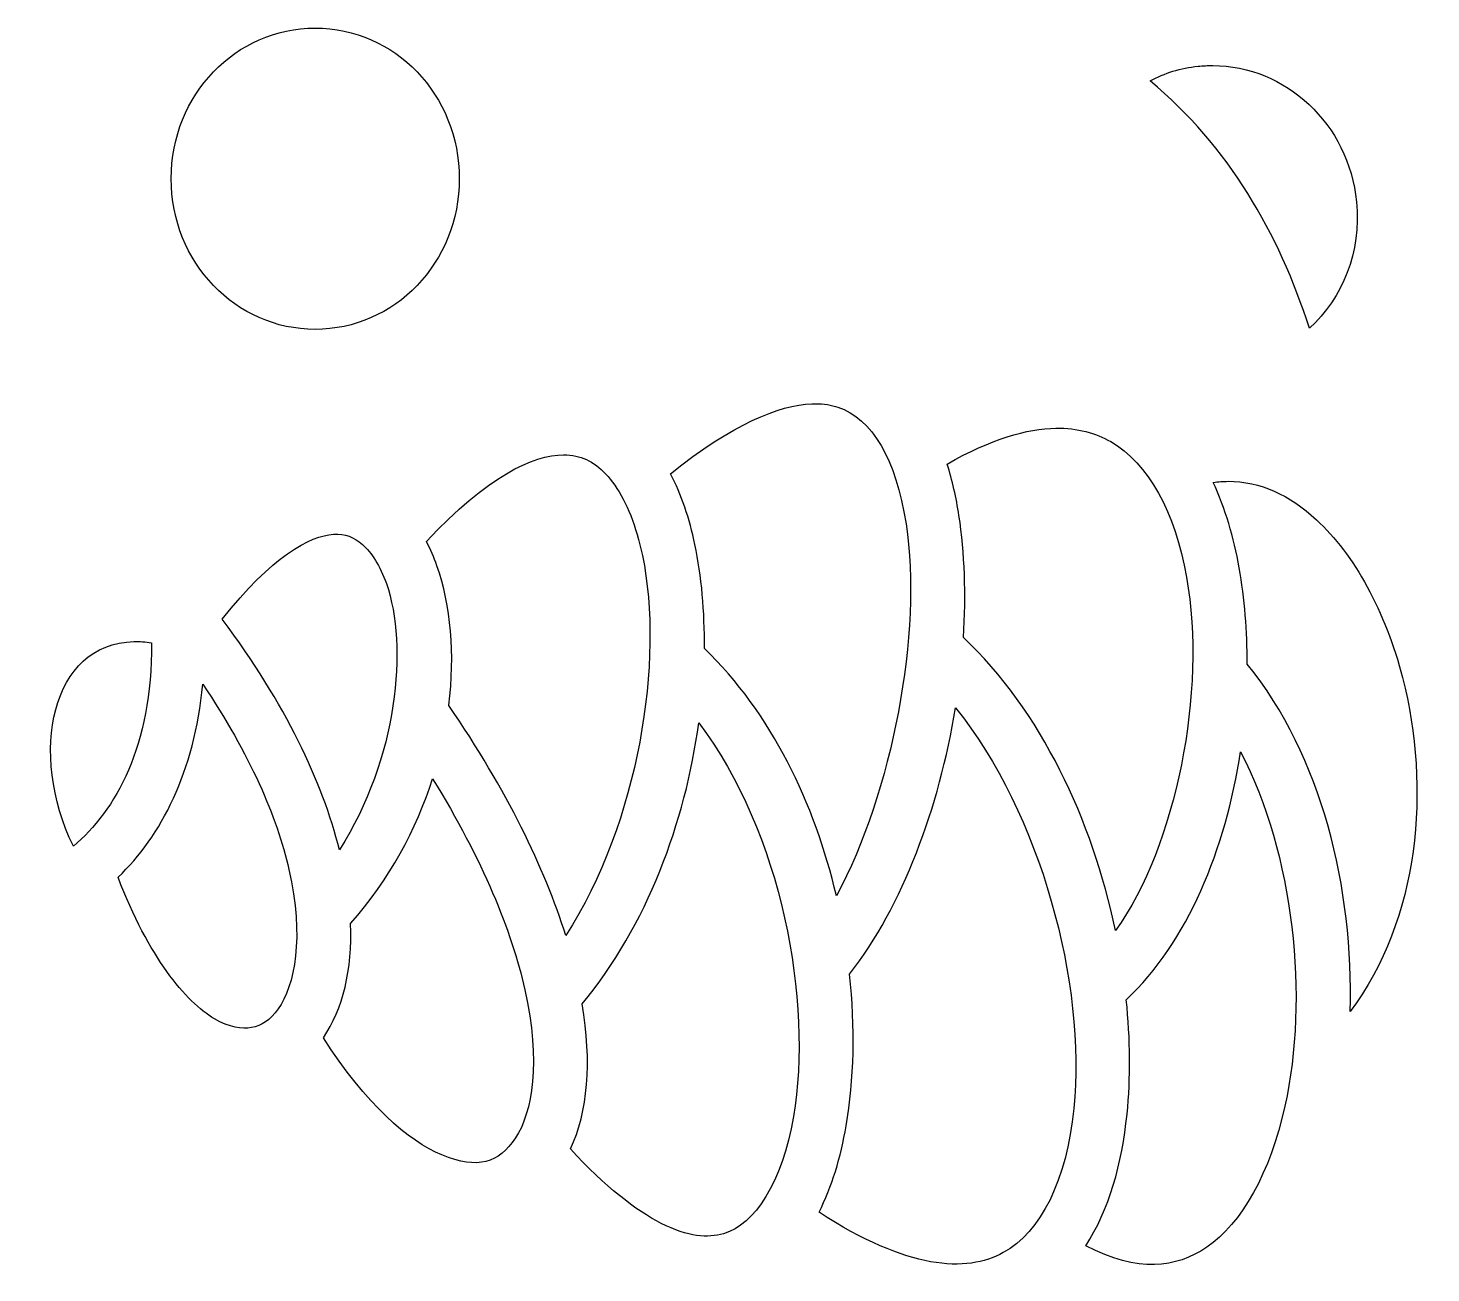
# Model space of a CAD drawing. Header units: centimetres. Extents: x -10.5 to 10.2, y -9 to 9.3.
import ezdxf

# ---------------------------------------------------------------- set-up
doc = ezdxf.new("R2010")
doc.units = ezdxf.units.CM
doc.header["$MEASUREMENT"] = 0
doc.layers.add('Layer 1', color=7, linetype='Continuous')

msp = doc.modelspace()

# ---------------------------------------------------------------- linework, layer by layer
at = {"layer": 'Layer 1'}
for points, knots in [([(-6.23428, 9.34548), (-7.40107, 9.34548), (-8.35322, 8.36634), (-8.35322, 7.1304), (-8.35322, 7.1304), (-8.35322, 5.89433), (-7.40107, 4.91388), (-6.23428, 4.91388), (-6.23428, 4.91388), (-5.06741, 4.91388), (-4.11534, 5.89437), (-4.11534, 7.1304), (-4.11534, 7.1304), (-4.11534, 8.36643), (-5.06741, 9.34548), (-6.23428, 9.34548)], [0, 0, 0, 0, 0.2, 0.2, 0.2, 0.2, 0.4, 0.4, 0.4, 0.4, 0.6, 0.6, 0.6, 0.6, 1, 1, 1, 1]), ([(6.96699, 8.79464), (6.89552, 8.79506), (6.82332, 8.79135), (6.75084, 8.7841), (6.75084, 8.7841), (6.49193, 8.75838), (6.25967, 8.68142), (6.04453, 8.56934), (6.04453, 8.56934), (7.20558, 7.60175), (7.93425, 6.33106), (8.38882, 4.931), (8.38882, 4.931), (8.87443, 5.37743), (9.15459, 6.04613), (9.08063, 6.78901), (9.08063, 6.78901), (8.96593, 7.94087), (8.03824, 8.78828), (6.96696, 8.79465), (6.96696, 8.79465), (6.96696, 8.79465), (6.96699, 8.79464), (6.96699, 8.79464)], [0, 0, 0, 0, 0.14285714, 0.14285714, 0.14285714, 0.14285714, 0.28571429, 0.28571429, 0.28571429, 0.28571429, 0.42857143, 0.42857143, 0.42857143, 0.42857143, 0.57142857, 0.57142857, 0.57142857, 0.57142857, 0.71428571, 0.71428571, 0.71428571, 0.71428571, 1, 1, 1, 1]), ([(1.12399, 3.82016), (1.10628, 3.82016), (1.08827, 3.81953), (1.07001, 3.81889), (1.07001, 3.81889), (0.58748, 3.80008), (-0.09855, 3.52359), (-1.00942, 2.78965), (-1.00942, 2.78965), (-0.84699, 2.48309), (-0.73027, 2.13128), (-0.64973, 1.74865), (-0.64973, 1.74865), (-0.55148, 1.28193), (-0.50509, 0.7647), (-0.51133, 0.22259), (-0.51133, 0.22259), (0.47738, -0.73138), (1.11172, -2.05899), (1.43105, -3.41832), (1.43105, -3.41832), (2.24961, -1.90162), (2.70098, 0.45902), (2.45489, 2.05563), (2.45489, 2.05563), (2.3089, 3.00306), (1.95406, 3.60572), (1.4534, 3.77001), (1.4534, 3.77001), (1.35759, 3.80147), (1.24804, 3.81989), (1.12398, 3.82011), (1.12398, 3.82011), (1.12398, 3.82011), (1.12399, 3.82016), (1.12399, 3.82016)], [0, 0, 0, 0, 0.1, 0.1, 0.1, 0.1, 0.2, 0.2, 0.2, 0.2, 0.3, 0.3, 0.3, 0.3, 0.4, 0.4, 0.4, 0.4, 0.5, 0.5, 0.5, 0.5, 0.6, 0.6, 0.6, 0.6, 0.7, 0.7, 0.7, 0.7, 0.8, 0.8, 0.8, 0.8, 1, 1, 1, 1]), ([(4.66083, 3.46047), (4.2324, 3.45423), (3.70838, 3.30175), (3.05984, 2.93337), (3.05984, 2.93337), (3.13616, 2.69356), (3.19326, 2.43832), (3.23378, 2.17561), (3.23378, 2.17561), (3.31925, 1.62081), (3.33903, 1.01093), (3.29965, 0.38347), (3.29965, 0.38347), (4.43852, -0.69181), (5.19637, -2.30516), (5.53721, -3.92947), (5.53721, -3.92947), (6.42738, -2.6813), (6.88068, -0.41026), (6.58087, 1.269), (6.58087, 1.269), (6.41051, 2.22318), (6.01751, 2.9491), (5.46603, 3.2627), (5.46603, 3.2627), (5.24199, 3.39017), (4.97751, 3.46498), (4.66087, 3.46047), (4.66087, 3.46047), (4.66087, 3.46047), (4.66083, 3.46047), (4.66083, 3.46047)], [0, 0, 0, 0, 0.11111111, 0.11111111, 0.11111111, 0.11111111, 0.22222222, 0.22222222, 0.22222222, 0.22222222, 0.33333333, 0.33333333, 0.33333333, 0.33333333, 0.44444444, 0.44444444, 0.44444444, 0.44444444, 0.55555556, 0.55555556, 0.55555556, 0.55555556, 0.66666667, 0.66666667, 0.66666667, 0.66666667, 0.77777778, 0.77777778, 0.77777778, 0.77777778, 1, 1, 1, 1]), ([(-2.58152, 3.06903), (-3.02525, 3.06924), (-3.70593, 2.75412), (-4.59896, 1.79218), (-4.59896, 1.79218), (-4.54009, 1.67989), (-4.48856, 1.56097), (-4.44475, 1.43637), (-4.44475, 1.43637), (-4.24024, 0.85496), (-4.17593, 0.13878), (-4.2695, -0.61535), (-4.2695, -0.61535), (-4.26929, -0.61565), (-4.26971, -0.61636), (-4.2695, -0.61662), (-4.2695, -0.61662), (-3.41391, -1.8688), (-2.86096, -3.00805), (-2.54989, -4.00326), (-2.54989, -4.00326), (-1.47393, -2.33775), (-1.10083, 0.06152), (-1.4219, 1.58661), (-1.4219, 1.58661), (-1.51277, 2.01866), (-1.65678, 2.37599), (-1.82903, 2.62238), (-1.82903, 2.62238), (-2.00133, 2.86873), (-2.18569, 3.00134), (-2.40357, 3.05064), (-2.40357, 3.05064), (-2.45805, 3.06295), (-2.517, 3.06907), (-2.58152, 3.06907), (-2.58152, 3.06907), (-2.58152, 3.06907), (-2.58152, 3.06903), (-2.58152, 3.06903)], [0, 0, 0, 0, 0.09090909, 0.09090909, 0.09090909, 0.09090909, 0.18181818, 0.18181818, 0.18181818, 0.18181818, 0.27272727, 0.27272727, 0.27272727, 0.27272727, 0.36363636, 0.36363636, 0.36363636, 0.36363636, 0.45454545, 0.45454545, 0.45454545, 0.45454545, 0.54545455, 0.54545455, 0.54545455, 0.54545455, 0.63636364, 0.63636364, 0.63636364, 0.63636364, 0.72727273, 0.72727273, 0.72727273, 0.72727273, 0.81818182, 0.81818182, 0.81818182, 0.81818182, 1, 1, 1, 1]), ([(7.1909, 2.67897), (7.11955, 2.67863), (7.04736, 2.67298), (6.97352, 2.6632), (6.97352, 2.6632), (7.15113, 2.28166), (7.27578, 1.85484), (7.35569, 1.40744), (7.35569, 1.40744), (7.43636, 0.95565), (7.47494, 0.47679), (7.47292, -0.0105), (7.47292, -0.0105), (8.57047, -1.35777), (9.04216, -3.31478), (8.98705, -5.1181), (8.98705, -5.1181), (10.00764, -3.76645), (10.17577, -1.83047), (9.75788, -0.20815), (9.75788, -0.20815), (9.5077, 0.7634), (9.04727, 1.60604), (8.49158, 2.1137), (8.49158, 2.1137), (8.09216, 2.47858), (7.6672, 2.68158), (7.19095, 2.679), (7.19095, 2.679), (7.19095, 2.679), (7.1909, 2.67897), (7.1909, 2.67897)], [0, 0, 0, 0, 0.11111111, 0.11111111, 0.11111111, 0.11111111, 0.22222222, 0.22222222, 0.22222222, 0.22222222, 0.33333333, 0.33333333, 0.33333333, 0.33333333, 0.44444444, 0.44444444, 0.44444444, 0.44444444, 0.55555556, 0.55555556, 0.55555556, 0.55555556, 0.66666667, 0.66666667, 0.66666667, 0.66666667, 0.77777778, 0.77777778, 0.77777778, 0.77777778, 1, 1, 1, 1]), ([(-5.96677, 1.90022), (-6.30066, 1.88335), (-6.88709, 1.56498), (-7.60204, 0.65099), (-7.60204, 0.65099), (-6.66899, -0.59507), (-6.12772, -1.74626), (-5.87977, -2.73957), (-5.87977, -2.73957), (-5.01921, -1.40171), (-4.86732, 0.26258), (-5.18796, 1.17421), (-5.18796, 1.17421), (-5.28073, 1.43797), (-5.40698, 1.63308), (-5.5372, 1.74744), (-5.5372, 1.74744), (-5.6675, 1.86172), (-5.79181, 1.90911), (-5.96681, 1.9003), (-5.96681, 1.9003), (-5.96681, 1.9003), (-5.96677, 1.90022), (-5.96677, 1.90022)], [0, 0, 0, 0, 0.14285714, 0.14285714, 0.14285714, 0.14285714, 0.28571429, 0.28571429, 0.28571429, 0.28571429, 0.42857143, 0.42857143, 0.42857143, 0.42857143, 0.57142857, 0.57142857, 0.57142857, 0.57142857, 0.71428571, 0.71428571, 0.71428571, 0.71428571, 1, 1, 1, 1]), ([(-8.90141, 0.32288), (-10.11627, 0.29589), (-10.45838, -1.31518), (-9.79221, -2.68947), (-9.79221, -2.68947), (-9.16952, -2.15782), (-8.63415, -1.23248), (-8.64178, 0.30572), (-8.64178, 0.30572), (-8.73227, 0.31909), (-8.81889, 0.3247), (-8.90137, 0.32284), (-8.90137, 0.32284), (-8.90137, 0.32284), (-8.90141, 0.32288), (-8.90141, 0.32288)], [0, 0, 0, 0, 0.2, 0.2, 0.2, 0.2, 0.4, 0.4, 0.4, 0.4, 0.6, 0.6, 0.6, 0.6, 1, 1, 1, 1]), ([(-7.88937, -0.30568), (-8.00955, -1.60011), (-8.50325, -2.53721), (-9.13459, -3.14544), (-9.13459, -3.14544), (-8.68592, -4.31771), (-8.1412, -4.97587), (-7.71804, -5.22483), (-7.71804, -5.22483), (-7.49231, -5.35766), (-7.31323, -5.38233), (-7.16986, -5.3553), (-7.16986, -5.3553), (-7.02657, -5.32831), (-6.89977, -5.24988), (-6.77981, -5.08121), (-6.77981, -5.08121), (-6.54004, -4.74378), (-6.39178, -4.02309), (-6.62042, -3.02949), (-6.62042, -3.02949), (-6.79727, -2.26094), (-7.1939, -1.3332), (-7.88942, -0.30569), (-7.88942, -0.30569), (-7.88942, -0.30569), (-7.88937, -0.30568), (-7.88937, -0.30568)], [0, 0, 0, 0, 0.125, 0.125, 0.125, 0.125, 0.25, 0.25, 0.25, 0.25, 0.375, 0.375, 0.375, 0.375, 0.5, 0.5, 0.5, 0.5, 0.625, 0.625, 0.625, 0.625, 0.75, 0.75, 0.75, 0.75, 1, 1, 1, 1]), ([(3.18237, -0.65356), (2.94488, -2.11742), (2.4053, -3.5699), (1.62603, -4.5673), (1.62603, -4.5673), (1.71011, -5.35576), (1.69169, -6.12267), (1.57467, -6.79955), (1.57467, -6.79955), (1.49447, -7.2634), (1.364, -7.69933), (1.17534, -8.06986), (1.17534, -8.06986), (2.4855, -8.92094), (3.3394, -8.96395), (3.88598, -8.66548), (3.88598, -8.66548), (4.44133, -8.36229), (4.8165, -7.59703), (4.92306, -6.5478), (4.92306, -6.5478), (5.10868, -4.72041), (4.43391, -2.19577), (3.18237, -0.65356)], [0, 0, 0, 0, 0.14285714, 0.14285714, 0.14285714, 0.14285714, 0.28571429, 0.28571429, 0.28571429, 0.28571429, 0.42857143, 0.42857143, 0.42857143, 0.42857143, 0.57142857, 0.57142857, 0.57142857, 0.57142857, 0.71428571, 0.71428571, 0.71428571, 0.71428571, 1, 1, 1, 1]), ([(-0.59305, -0.87494), (-0.79208, -2.33471), (-1.35448, -3.85398), (-2.30743, -5.0074), (-2.30743, -5.0074), (-2.16406, -5.8683), (-2.2236, -6.59152), (-2.48002, -7.14085), (-2.48002, -7.14085), (-1.96953, -7.69553), (-1.51682, -8.04641), (-1.14511, -8.23456), (-1.14511, -8.23456), (-0.74797, -8.4357), (-0.45933, -8.45476), (-0.22922, -8.38746), (-0.22922, -8.38746), (0.23083, -8.25286), (0.63008, -7.63982), (0.79858, -6.66515), (0.79858, -6.66515), (1.08903, -4.98493), (0.62514, -2.47787), (-0.59296, -0.87498), (-0.59296, -0.87498), (-0.59296, -0.87498), (-0.59305, -0.87494), (-0.59305, -0.87494)], [0, 0, 0, 0, 0.125, 0.125, 0.125, 0.125, 0.25, 0.25, 0.25, 0.25, 0.375, 0.375, 0.375, 0.375, 0.5, 0.5, 0.5, 0.5, 0.625, 0.625, 0.625, 0.625, 0.75, 0.75, 0.75, 0.75, 1, 1, 1, 1]), ([(7.37408, -1.29789), (7.1586, -2.73109), (6.59389, -4.10063), (5.69525, -4.94681), (5.69525, -4.94681), (5.75483, -5.52831), (5.75964, -6.09673), (5.70579, -6.62691), (5.70579, -6.62691), (5.63141, -7.35937), (5.44127, -8.03861), (5.09832, -8.56664), (5.09832, -8.56664), (5.87463, -8.96201), (6.42083, -8.89407), (6.8773, -8.58646), (6.8773, -8.58646), (7.39238, -8.23921), (7.81318, -7.48225), (8.02764, -6.5123), (8.02764, -6.5123), (8.38038, -4.91751), (8.16287, -2.80881), (7.37404, -1.29794), (7.37404, -1.29794), (7.37404, -1.29794), (7.37408, -1.29789), (7.37408, -1.29789)], [0, 0, 0, 0, 0.125, 0.125, 0.125, 0.125, 0.25, 0.25, 0.25, 0.25, 0.375, 0.375, 0.375, 0.375, 0.5, 0.5, 0.5, 0.5, 0.625, 0.625, 0.625, 0.625, 0.75, 0.75, 0.75, 0.75, 1, 1, 1, 1]), ([(-4.50801, -1.6946), (-4.74727, -2.44), (-5.14399, -3.17883), (-5.71511, -3.82535), (-5.71511, -3.82535), (-5.68749, -4.5086), (-5.82677, -5.08069), (-6.11444, -5.50418), (-6.11444, -5.50418), (-5.49331, -6.48197), (-4.85885, -7.02771), (-4.37105, -7.22784), (-4.37105, -7.22784), (-3.83847, -7.4464), (-3.53558, -7.34815), (-3.28919, -6.9788), (-3.28919, -6.9788), (-3.0428, -6.60941), (-2.91263, -5.85612), (-3.15088, -4.79787), (-3.15088, -4.79787), (-3.34401, -3.93975), (-3.77075, -2.88808), (-4.5081, -1.69464), (-4.5081, -1.69464), (-4.5081, -1.69464), (-4.50801, -1.6946), (-4.50801, -1.6946)], [0, 0, 0, 0, 0.125, 0.125, 0.125, 0.125, 0.25, 0.25, 0.25, 0.25, 0.375, 0.375, 0.375, 0.375, 0.5, 0.5, 0.5, 0.5, 0.625, 0.625, 0.625, 0.625, 0.75, 0.75, 0.75, 0.75, 1, 1, 1, 1])]:
    msp.add_open_spline(points, degree=3, knots=knots, dxfattribs=at)

doc.saveas('drawing.dxf')
